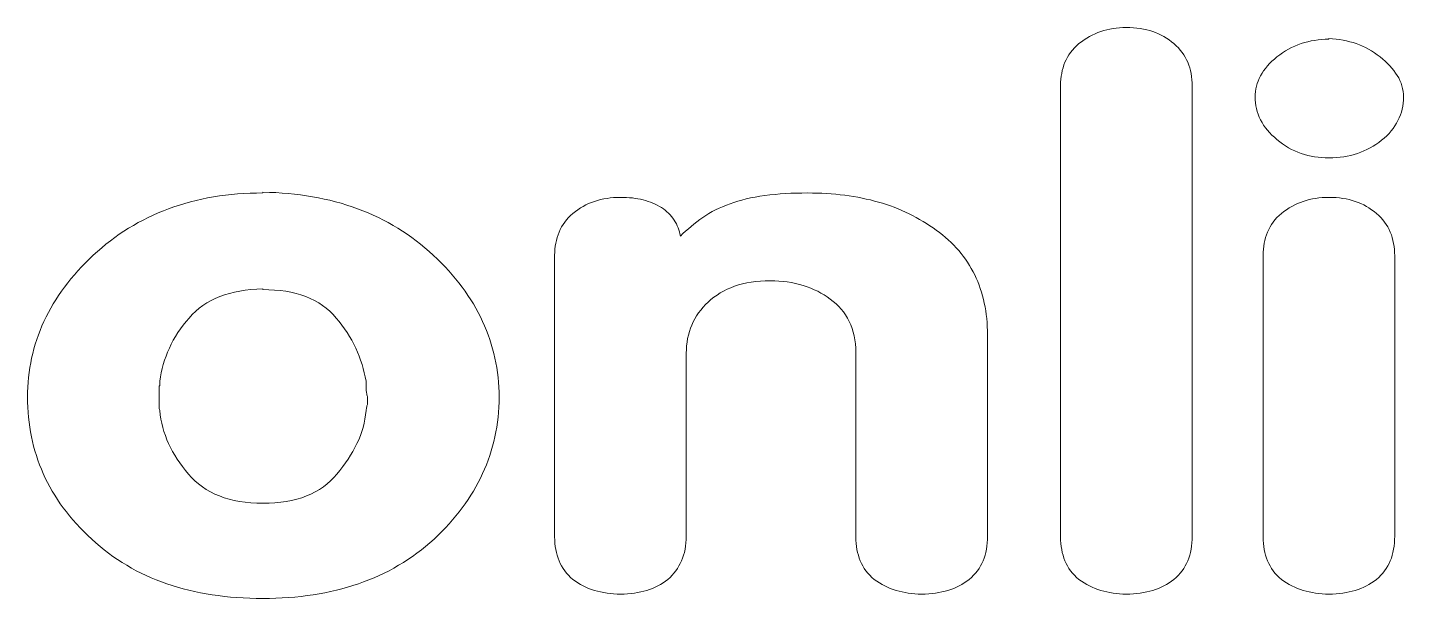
# Model space of a CAD drawing. Header units: millimetres. Extents: x -847 to 848, y -600 to 600.
# Drawn here: x 495.4 to 572.3, y -146.4 to -114.5 of the extents above; entities that cross this region are included whole.
import ezdxf

# ---------------------------------------------------------------- set-up
doc = ezdxf.new("R2010")
doc.units = ezdxf.units.MM
doc.header["$MEASUREMENT"] = 0

msp = doc.modelspace()

# ---------------------------------------------------------------- linework, layer by layer
at = {"color": 250, "lineweight": 5}
for points, knots in [([(553.1011, -142.9271), (553.1011, -142.9271), (553.1011, -117.7561), (553.1011, -117.7561), (553.1011, -117.7561), (553.1011, -117.2929), (553.1828, -116.8639), (553.3463, -116.4689), (553.3463, -116.4689), (553.5097, -116.0739), (553.7685, -115.7266), (554.1226, -115.4269), (554.1226, -115.4269), (554.504, -115.1273), (554.9126, -114.9025), (555.3485, -114.7527), (555.3485, -114.7527), (555.7844, -114.6029), (556.2611, -114.5279), (556.7787, -114.5279), (556.7787, -114.5279), (557.3235, -114.5279), (557.8138, -114.6029), (558.2497, -114.7527), (558.2497, -114.7527), (558.6856, -114.9025), (559.0806, -115.1273), (559.4347, -115.4269), (559.4347, -115.4269), (559.7888, -115.7266), (560.0476, -116.0739), (560.2111, -116.4689), (560.2111, -116.4689), (560.3745, -116.8639), (560.4563, -117.3066), (560.4563, -117.7969), (560.4563, -117.7969), (560.4563, -117.7969), (560.4563, -142.9271), (560.4563, -142.9271), (560.4563, -142.9271), (560.4563, -143.4447), (560.3745, -143.901), (560.2111, -144.296), (560.2111, -144.296), (560.0476, -144.691), (559.7888, -145.0383), (559.4347, -145.338), (559.4347, -145.338), (559.0806, -145.6104), (558.6856, -145.8147), (558.2497, -145.9509), (558.2497, -145.9509), (557.8138, -146.0871), (557.3235, -146.1552), (556.7787, -146.1552), (556.7787, -146.1552), (556.2611, -146.1552), (555.7844, -146.0871), (555.3485, -145.9509), (555.3485, -145.9509), (554.9126, -145.8147), (554.504, -145.6104), (554.1226, -145.338), (554.1226, -145.338), (553.7685, -145.0383), (553.5097, -144.691), (553.3463, -144.296), (553.3463, -144.296), (553.1828, -143.901), (553.1011, -143.4583), (553.1011, -142.968), (553.1011, -142.968), (553.1011, -142.968), (553.1011, -142.9271), (553.1011, -142.9271)], [0, 0, 0, 0, 0.0526316, 0.0526316, 0.0526316, 0.0526316, 0.1052632, 0.1052632, 0.1052632, 0.1052632, 0.1578947, 0.1578947, 0.1578947, 0.1578947, 0.2105263, 0.2105263, 0.2105263, 0.2105263, 0.2631579, 0.2631579, 0.2631579, 0.2631579, 0.3157895, 0.3157895, 0.3157895, 0.3157895, 0.3684211, 0.3684211, 0.3684211, 0.3684211, 0.4210526, 0.4210526, 0.4210526, 0.4210526, 0.4736842, 0.4736842, 0.4736842, 0.4736842, 0.5263158, 0.5263158, 0.5263158, 0.5263158, 0.5789474, 0.5789474, 0.5789474, 0.5789474, 0.6315789, 0.6315789, 0.6315789, 0.6315789, 0.6842105, 0.6842105, 0.6842105, 0.6842105, 0.7368421, 0.7368421, 0.7368421, 0.7368421, 0.7894737, 0.7894737, 0.7894737, 0.7894737, 0.8421053, 0.8421053, 0.8421053, 0.8421053, 0.8947368, 0.8947368, 0.8947368, 0.8947368, 0.9473684, 0.9473684, 0.9473684, 0.9473684, 1, 1, 1, 1]), ([(568.0975, -115.1409), (568.6423, -115.1681), (569.1531, -115.2635), (569.6298, -115.4269), (569.6298, -115.4269), (570.1065, -115.5904), (570.5492, -115.8355), (570.9578, -116.1624), (570.9578, -116.1624), (571.3664, -116.4893), (571.6865, -116.8367), (571.9181, -117.2044), (571.9181, -117.2044), (572.1496, -117.5722), (572.2654, -117.974), (572.2654, -118.4098), (572.2654, -118.4098), (572.2654, -118.8729), (572.1632, -119.3088), (571.9589, -119.7174), (571.9589, -119.7174), (571.7546, -120.1261), (571.4482, -120.4938), (571.0395, -120.8207), (571.0395, -120.8207), (570.6309, -121.1476), (570.1814, -121.3928), (569.6911, -121.5562), (569.6911, -121.5562), (569.2007, -121.7197), (568.6695, -121.8014), (568.0975, -121.8014), (568.0975, -121.8014), (567.5526, -121.8014), (567.0351, -121.7197), (566.5447, -121.5562), (566.5447, -121.5562), (566.0544, -121.3928), (565.6049, -121.134), (565.1963, -120.7798), (565.1963, -120.7798), (564.7876, -120.453), (564.4812, -120.0852), (564.2769, -119.6766), (564.2769, -119.6766), (564.0726, -119.2679), (563.9704, -118.8457), (563.9704, -118.4098), (563.9704, -118.4098), (563.9704, -118.0012), (564.0726, -117.6062), (564.2769, -117.2248), (564.2769, -117.2248), (564.4812, -116.8435), (564.7876, -116.4893), (565.1963, -116.1624), (565.1963, -116.1624), (565.6049, -115.8355), (566.0544, -115.5904), (566.5447, -115.4269), (566.5447, -115.4269), (567.0351, -115.2635), (567.5526, -115.1817), (568.0975, -115.1817), (568.0975, -115.1817), (568.0975, -115.1817), (568.0975, -115.1409), (568.0975, -115.1409)], [0, 0, 0, 0, 0.0588235, 0.0588235, 0.0588235, 0.0588235, 0.1176471, 0.1176471, 0.1176471, 0.1176471, 0.1764706, 0.1764706, 0.1764706, 0.1764706, 0.2352941, 0.2352941, 0.2352941, 0.2352941, 0.2941176, 0.2941176, 0.2941176, 0.2941176, 0.3529412, 0.3529412, 0.3529412, 0.3529412, 0.4117647, 0.4117647, 0.4117647, 0.4117647, 0.4705882, 0.4705882, 0.4705882, 0.4705882, 0.5294118, 0.5294118, 0.5294118, 0.5294118, 0.5882353, 0.5882353, 0.5882353, 0.5882353, 0.6470588, 0.6470588, 0.6470588, 0.6470588, 0.7058824, 0.7058824, 0.7058824, 0.7058824, 0.7647059, 0.7647059, 0.7647059, 0.7647059, 0.8235294, 0.8235294, 0.8235294, 0.8235294, 0.8823529, 0.8823529, 0.8823529, 0.8823529, 0.9411765, 0.9411765, 0.9411765, 0.9411765, 1, 1, 1, 1]), ([(508.5204, -123.7219), (510.4546, -123.7492), (512.2185, -124.0556), (513.8121, -124.6413), (513.8121, -124.6413), (515.4057, -125.227), (516.8155, -126.0919), (518.0413, -127.2361), (518.0413, -127.2361), (519.2672, -128.3802), (520.1866, -129.6129), (520.7995, -130.9341), (520.7995, -130.9341), (521.4124, -132.2553), (521.7189, -133.665), (521.7189, -135.1633), (521.7189, -135.1633), (521.7189, -136.6888), (521.4124, -138.1122), (520.7995, -139.4334), (520.7995, -139.4334), (520.1866, -140.7546), (519.2808, -141.9737), (518.0822, -143.0906), (518.0822, -143.0906), (516.8563, -144.2075), (515.4466, -145.0383), (513.853, -145.5831), (513.853, -145.5831), (512.2593, -146.128), (510.4818, -146.4004), (508.5204, -146.4004), (508.5204, -146.4004), (506.5318, -146.4004), (504.7407, -146.128), (503.1471, -145.5831), (503.1471, -145.5831), (501.5535, -145.0383), (500.1573, -144.2075), (498.9587, -143.0906), (498.9587, -143.0906), (497.7329, -141.9737), (496.8271, -140.7546), (496.2414, -139.4334), (496.2414, -139.4334), (495.6557, -138.1122), (495.3629, -136.6888), (495.3629, -135.1633), (495.3629, -135.1633), (495.3629, -133.665), (495.6693, -132.2553), (496.2822, -130.9341), (496.2822, -130.9341), (496.8952, -129.6129), (497.8146, -128.3802), (499.0404, -127.2361), (499.0404, -127.2361), (500.2663, -126.0919), (501.6692, -125.227), (503.2492, -124.6413), (503.2492, -124.6413), (504.8292, -124.0556), (506.5863, -123.7628), (508.5204, -123.7628), (508.5204, -123.7628), (508.5204, -123.7628), (508.5204, -123.7219), (508.5204, -123.7219)], [0, 0, 0, 0, 0.0588235, 0.0588235, 0.0588235, 0.0588235, 0.1176471, 0.1176471, 0.1176471, 0.1176471, 0.1764706, 0.1764706, 0.1764706, 0.1764706, 0.2352941, 0.2352941, 0.2352941, 0.2352941, 0.2941176, 0.2941176, 0.2941176, 0.2941176, 0.3529412, 0.3529412, 0.3529412, 0.3529412, 0.4117647, 0.4117647, 0.4117647, 0.4117647, 0.4705882, 0.4705882, 0.4705882, 0.4705882, 0.5294118, 0.5294118, 0.5294118, 0.5294118, 0.5882353, 0.5882353, 0.5882353, 0.5882353, 0.6470588, 0.6470588, 0.6470588, 0.6470588, 0.7058824, 0.7058824, 0.7058824, 0.7058824, 0.7647059, 0.7647059, 0.7647059, 0.7647059, 0.8235294, 0.8235294, 0.8235294, 0.8235294, 0.8823529, 0.8823529, 0.8823529, 0.8823529, 0.9411765, 0.9411765, 0.9411765, 0.9411765, 1, 1, 1, 1]), ([(524.8245, -142.9271), (524.8245, -142.9271), (524.8245, -127.2361), (524.8245, -127.2361), (524.8245, -127.2361), (524.8245, -126.773), (524.9062, -126.3439), (525.0696, -125.9489), (525.0696, -125.9489), (525.2331, -125.5539), (525.4919, -125.2066), (525.846, -124.9069), (525.846, -124.9069), (526.2002, -124.6073), (526.602, -124.3825), (527.0515, -124.2327), (527.0515, -124.2327), (527.5009, -124.0829), (527.9845, -124.008), (528.5021, -124.008), (528.5021, -124.008), (528.9652, -124.008), (529.3874, -124.0556), (529.7688, -124.151), (529.7688, -124.151), (530.1502, -124.2463), (530.4907, -124.3893), (530.7903, -124.58), (530.7903, -124.58), (531.09, -124.7707), (531.3284, -125.0023), (531.5054, -125.2747), (531.5054, -125.2747), (531.6825, -125.5471), (531.7983, -125.8467), (531.8527, -126.1736), (531.8527, -126.1736), (532.2341, -125.7923), (532.6496, -125.4449), (533.099, -125.1317), (533.099, -125.1317), (533.5485, -124.8184), (534.0593, -124.5664), (534.6314, -124.3757), (534.6314, -124.3757), (535.1762, -124.1578), (535.8232, -124.0011), (536.5723, -123.9058), (536.5723, -123.9058), (537.3215, -123.8105), (538.1183, -123.7628), (538.9628, -123.7628), (538.9628, -123.7628), (540.4065, -123.7628), (541.7278, -123.933), (542.9264, -124.2736), (542.9264, -124.2736), (544.125, -124.6141), (545.201, -125.1385), (546.1545, -125.8467), (546.1545, -125.8467), (547.1079, -126.5278), (547.823, -127.3586), (548.2997, -128.3393), (548.2997, -128.3393), (548.7765, -129.32), (549.0148, -130.4369), (549.0148, -131.69), (549.0148, -131.69), (549.0148, -131.69), (549.0148, -142.9271), (549.0148, -142.9271), (549.0148, -142.9271), (549.0148, -143.4447), (548.9331, -143.901), (548.7697, -144.296), (548.7697, -144.296), (548.6062, -144.691), (548.3474, -145.0383), (547.9933, -145.338), (547.9933, -145.338), (547.6391, -145.6104), (547.2441, -145.8147), (546.8083, -145.9509), (546.8083, -145.9509), (546.3724, -146.0871), (545.8821, -146.1552), (545.3372, -146.1552), (545.3372, -146.1552), (544.8197, -146.1552), (544.3429, -146.0871), (543.9071, -145.9509), (543.9071, -145.9509), (543.4712, -145.8147), (543.0626, -145.6104), (542.6812, -145.338), (542.6812, -145.338), (542.3271, -145.0383), (542.0683, -144.691), (541.9048, -144.296), (541.9048, -144.296), (541.7414, -143.901), (541.6597, -143.4583), (541.6597, -142.968), (541.6597, -142.968), (541.6597, -142.968), (541.6597, -132.6707), (541.6597, -132.6707), (541.6597, -132.6707), (541.6597, -132.0169), (541.5371, -131.438), (541.2919, -130.9341), (541.2919, -130.9341), (541.0467, -130.4301), (540.6926, -130.0147), (540.2295, -129.6878), (540.2295, -129.6878), (539.7936, -129.3609), (539.2897, -129.1089), (538.7176, -128.9318), (538.7176, -128.9318), (538.1455, -128.7548), (537.5326, -128.6662), (536.8788, -128.6662), (536.8788, -128.6662), (536.116, -128.6662), (535.4486, -128.7684), (534.8765, -128.9727), (534.8765, -128.9727), (534.3045, -129.177), (533.8141, -129.4699), (533.4055, -129.8512), (533.4055, -129.8512), (532.9969, -130.2326), (532.6904, -130.6617), (532.4861, -131.1384), (532.4861, -131.1384), (532.2818, -131.6151), (532.1796, -132.1395), (532.1796, -132.7116), (532.1796, -132.7116), (532.1796, -132.7116), (532.1796, -142.9271), (532.1796, -142.9271), (532.1796, -142.9271), (532.1796, -143.4447), (532.0911, -143.901), (531.914, -144.296), (531.914, -144.296), (531.737, -144.691), (531.485, -145.0383), (531.1581, -145.338), (531.1581, -145.338), (530.804, -145.6104), (530.409, -145.8147), (529.9731, -145.9509), (529.9731, -145.9509), (529.5372, -146.0871), (529.0469, -146.1552), (528.5021, -146.1552), (528.5021, -146.1552), (527.9845, -146.1552), (527.5009, -146.0871), (527.0515, -145.9509), (527.0515, -145.9509), (526.602, -145.8147), (526.2002, -145.6104), (525.846, -145.338), (525.846, -145.338), (525.4919, -145.0383), (525.2331, -144.691), (525.0696, -144.296), (525.0696, -144.296), (524.9062, -143.901), (524.8245, -143.4583), (524.8245, -142.968), (524.8245, -142.968), (524.8245, -142.968), (524.8245, -142.9271), (524.8245, -142.9271)], [0, 0, 0, 0, 0.0222222, 0.0222222, 0.0222222, 0.0222222, 0.0444444, 0.0444444, 0.0444444, 0.0444444, 0.0666667, 0.0666667, 0.0666667, 0.0666667, 0.0888889, 0.0888889, 0.0888889, 0.0888889, 0.1111111, 0.1111111, 0.1111111, 0.1111111, 0.1333333, 0.1333333, 0.1333333, 0.1333333, 0.1555556, 0.1555556, 0.1555556, 0.1555556, 0.1777778, 0.1777778, 0.1777778, 0.1777778, 0.2, 0.2, 0.2, 0.2, 0.2222222, 0.2222222, 0.2222222, 0.2222222, 0.2444444, 0.2444444, 0.2444444, 0.2444444, 0.2666667, 0.2666667, 0.2666667, 0.2666667, 0.2888889, 0.2888889, 0.2888889, 0.2888889, 0.3111111, 0.3111111, 0.3111111, 0.3111111, 0.3333333, 0.3333333, 0.3333333, 0.3333333, 0.3555556, 0.3555556, 0.3555556, 0.3555556, 0.3777778, 0.3777778, 0.3777778, 0.3777778, 0.4, 0.4, 0.4, 0.4, 0.4222222, 0.4222222, 0.4222222, 0.4222222, 0.4444444, 0.4444444, 0.4444444, 0.4444444, 0.4666667, 0.4666667, 0.4666667, 0.4666667, 0.4888889, 0.4888889, 0.4888889, 0.4888889, 0.5111111, 0.5111111, 0.5111111, 0.5111111, 0.5333333, 0.5333333, 0.5333333, 0.5333333, 0.5555556, 0.5555556, 0.5555556, 0.5555556, 0.5777778, 0.5777778, 0.5777778, 0.5777778, 0.6, 0.6, 0.6, 0.6, 0.6222222, 0.6222222, 0.6222222, 0.6222222, 0.6444444, 0.6444444, 0.6444444, 0.6444444, 0.6666667, 0.6666667, 0.6666667, 0.6666667, 0.6888889, 0.6888889, 0.6888889, 0.6888889, 0.7111111, 0.7111111, 0.7111111, 0.7111111, 0.7333333, 0.7333333, 0.7333333, 0.7333333, 0.7555556, 0.7555556, 0.7555556, 0.7555556, 0.7777778, 0.7777778, 0.7777778, 0.7777778, 0.8, 0.8, 0.8, 0.8, 0.8222222, 0.8222222, 0.8222222, 0.8222222, 0.8444444, 0.8444444, 0.8444444, 0.8444444, 0.8666667, 0.8666667, 0.8666667, 0.8666667, 0.8888889, 0.8888889, 0.8888889, 0.8888889, 0.9111111, 0.9111111, 0.9111111, 0.9111111, 0.9333333, 0.9333333, 0.9333333, 0.9333333, 0.9555556, 0.9555556, 0.9555556, 0.9555556, 0.9777778, 0.9777778, 0.9777778, 0.9777778, 1, 1, 1, 1]), ([(564.4199, -142.9271), (564.4199, -142.9271), (564.4199, -127.2361), (564.4199, -127.2361), (564.4199, -127.2361), (564.4199, -126.773), (564.5016, -126.3439), (564.6651, -125.9489), (564.6651, -125.9489), (564.8285, -125.5539), (565.0873, -125.2066), (565.4414, -124.9069), (565.4414, -124.9069), (565.8228, -124.6073), (566.2314, -124.3825), (566.6673, -124.2327), (566.6673, -124.2327), (567.1032, -124.0829), (567.5799, -124.008), (568.0975, -124.008), (568.0975, -124.008), (568.6423, -124.008), (569.1326, -124.0829), (569.5685, -124.2327), (569.5685, -124.2327), (570.0044, -124.3825), (570.3994, -124.6073), (570.7535, -124.9069), (570.7535, -124.9069), (571.1076, -125.2066), (571.3664, -125.5539), (571.5299, -125.9489), (571.5299, -125.9489), (571.6933, -126.3439), (571.7751, -126.7866), (571.7751, -127.2769), (571.7751, -127.2769), (571.7751, -127.2769), (571.7751, -142.9271), (571.7751, -142.9271), (571.7751, -142.9271), (571.7751, -143.4447), (571.6933, -143.901), (571.5299, -144.296), (571.5299, -144.296), (571.3664, -144.691), (571.1076, -145.0383), (570.7535, -145.338), (570.7535, -145.338), (570.3994, -145.6104), (570.0044, -145.8147), (569.5685, -145.9509), (569.5685, -145.9509), (569.1326, -146.0871), (568.6423, -146.1552), (568.0975, -146.1552), (568.0975, -146.1552), (567.5799, -146.1552), (567.1032, -146.0871), (566.6673, -145.9509), (566.6673, -145.9509), (566.2314, -145.8147), (565.8228, -145.6104), (565.4414, -145.338), (565.4414, -145.338), (565.0873, -145.0383), (564.8285, -144.691), (564.6651, -144.296), (564.6651, -144.296), (564.5016, -143.901), (564.4199, -143.4583), (564.4199, -142.968), (564.4199, -142.968), (564.4199, -142.968), (564.4199, -142.9271), (564.4199, -142.9271)], [0, 0, 0, 0, 0.0526316, 0.0526316, 0.0526316, 0.0526316, 0.1052632, 0.1052632, 0.1052632, 0.1052632, 0.1578947, 0.1578947, 0.1578947, 0.1578947, 0.2105263, 0.2105263, 0.2105263, 0.2105263, 0.2631579, 0.2631579, 0.2631579, 0.2631579, 0.3157895, 0.3157895, 0.3157895, 0.3157895, 0.3684211, 0.3684211, 0.3684211, 0.3684211, 0.4210526, 0.4210526, 0.4210526, 0.4210526, 0.4736842, 0.4736842, 0.4736842, 0.4736842, 0.5263158, 0.5263158, 0.5263158, 0.5263158, 0.5789474, 0.5789474, 0.5789474, 0.5789474, 0.6315789, 0.6315789, 0.6315789, 0.6315789, 0.6842105, 0.6842105, 0.6842105, 0.6842105, 0.7368421, 0.7368421, 0.7368421, 0.7368421, 0.7894737, 0.7894737, 0.7894737, 0.7894737, 0.8421053, 0.8421053, 0.8421053, 0.8421053, 0.8947368, 0.8947368, 0.8947368, 0.8947368, 0.9473684, 0.9473684, 0.9473684, 0.9473684, 1, 1, 1, 1]), ([(508.5204, -129.1157), (507.5942, -129.143), (506.7906, -129.286), (506.1096, -129.5448), (506.1096, -129.5448), (505.4285, -129.8036), (504.8565, -130.2054), (504.3934, -130.7502), (504.3934, -130.7502), (503.9303, -131.2678), (503.5625, -131.8262), (503.2901, -132.4255), (503.2901, -132.4255), (503.0177, -133.0249), (502.8406, -133.6378), (502.7589, -134.2643), (502.7589, -134.2643), (502.7589, -134.2916), (502.7589, -134.3256), (502.7589, -134.3665), (502.7589, -134.3665), (502.7589, -134.4074), (502.7589, -134.455), (502.7589, -134.5095), (502.7589, -134.5095), (502.7317, -134.5368), (502.718, -134.5708), (502.718, -134.6117), (502.718, -134.6117), (502.718, -134.6525), (502.718, -134.7002), (502.718, -134.7547), (502.718, -134.7547), (502.718, -134.8364), (502.718, -134.9113), (502.718, -134.9794), (502.718, -134.9794), (502.718, -135.0475), (502.718, -135.1088), (502.718, -135.1633), (502.718, -135.1633), (502.718, -135.2178), (502.718, -135.2791), (502.718, -135.3472), (502.718, -135.3472), (502.718, -135.4153), (502.718, -135.4766), (502.718, -135.5311), (502.718, -135.5311), (502.718, -135.5855), (502.718, -135.6468), (502.718, -135.7149), (502.718, -135.7149), (502.718, -135.783), (502.7317, -135.8443), (502.7589, -135.8988), (502.7589, -135.8988), (502.8134, -136.5526), (502.9768, -137.1724), (503.2492, -137.758), (503.2492, -137.758), (503.5217, -138.3437), (503.8894, -138.909), (504.3525, -139.4538), (504.3525, -139.4538), (504.8156, -139.9987), (505.3945, -140.4073), (506.0892, -140.6797), (506.0892, -140.6797), (506.7838, -140.9521), (507.5942, -141.0883), (508.5204, -141.0883), (508.5204, -141.0883), (509.4467, -141.0883), (510.2571, -140.9521), (510.9517, -140.6797), (510.9517, -140.6797), (511.6464, -140.4073), (512.2117, -139.9987), (512.6475, -139.4538), (512.6475, -139.4538), (513.1106, -138.909), (513.4852, -138.3437), (513.7712, -137.758), (513.7712, -137.758), (514.0573, -137.1724), (514.2275, -136.5526), (514.282, -135.8988), (514.282, -135.8988), (514.282, -135.8716), (514.2888, -135.8443), (514.3024, -135.8171), (514.3024, -135.8171), (514.3161, -135.7899), (514.3229, -135.749), (514.3229, -135.6945), (514.3229, -135.6945), (514.3229, -135.6673), (514.3297, -135.64), (514.3433, -135.6128), (514.3433, -135.6128), (514.3569, -135.5855), (514.3637, -135.5583), (514.3637, -135.5311), (514.3637, -135.5311), (514.3637, -135.4766), (514.3637, -135.4153), (514.3637, -135.3472), (514.3637, -135.3472), (514.3637, -135.2791), (514.3637, -135.2178), (514.3637, -135.1633), (514.3637, -135.1633), (514.3637, -135.1361), (514.3569, -135.1088), (514.3433, -135.0816), (514.3433, -135.0816), (514.3297, -135.0543), (514.3229, -135.0135), (514.3229, -134.959), (514.3229, -134.959), (514.3229, -134.9318), (514.3161, -134.8977), (514.3024, -134.8568), (514.3024, -134.8568), (514.2888, -134.816), (514.282, -134.7819), (514.282, -134.7547), (514.282, -134.7547), (514.282, -134.673), (514.282, -134.5912), (514.282, -134.5095), (514.282, -134.5095), (514.282, -134.4278), (514.282, -134.3461), (514.282, -134.2643), (514.282, -134.2643), (514.173, -133.6378), (513.9823, -133.0249), (513.7099, -132.4255), (513.7099, -132.4255), (513.4375, -131.8262), (513.0698, -131.2678), (512.6067, -130.7502), (512.6067, -130.7502), (512.1708, -130.2054), (511.6055, -129.8036), (510.9109, -129.5448), (510.9109, -129.5448), (510.2162, -129.286), (509.4194, -129.1566), (508.5204, -129.1566), (508.5204, -129.1566), (508.5204, -129.1566), (508.5204, -129.1157), (508.5204, -129.1157)], [0, 0, 0, 0, 0.025641, 0.025641, 0.025641, 0.025641, 0.0512821, 0.0512821, 0.0512821, 0.0512821, 0.0769231, 0.0769231, 0.0769231, 0.0769231, 0.1025641, 0.1025641, 0.1025641, 0.1025641, 0.1282051, 0.1282051, 0.1282051, 0.1282051, 0.1538462, 0.1538462, 0.1538462, 0.1538462, 0.1794872, 0.1794872, 0.1794872, 0.1794872, 0.2051282, 0.2051282, 0.2051282, 0.2051282, 0.2307692, 0.2307692, 0.2307692, 0.2307692, 0.2564103, 0.2564103, 0.2564103, 0.2564103, 0.2820513, 0.2820513, 0.2820513, 0.2820513, 0.3076923, 0.3076923, 0.3076923, 0.3076923, 0.3333333, 0.3333333, 0.3333333, 0.3333333, 0.3589744, 0.3589744, 0.3589744, 0.3589744, 0.3846154, 0.3846154, 0.3846154, 0.3846154, 0.4102564, 0.4102564, 0.4102564, 0.4102564, 0.4358974, 0.4358974, 0.4358974, 0.4358974, 0.4615385, 0.4615385, 0.4615385, 0.4615385, 0.4871795, 0.4871795, 0.4871795, 0.4871795, 0.5128205, 0.5128205, 0.5128205, 0.5128205, 0.5384615, 0.5384615, 0.5384615, 0.5384615, 0.5641026, 0.5641026, 0.5641026, 0.5641026, 0.5897436, 0.5897436, 0.5897436, 0.5897436, 0.6153846, 0.6153846, 0.6153846, 0.6153846, 0.6410256, 0.6410256, 0.6410256, 0.6410256, 0.6666667, 0.6666667, 0.6666667, 0.6666667, 0.6923077, 0.6923077, 0.6923077, 0.6923077, 0.7179487, 0.7179487, 0.7179487, 0.7179487, 0.7435897, 0.7435897, 0.7435897, 0.7435897, 0.7692308, 0.7692308, 0.7692308, 0.7692308, 0.7948718, 0.7948718, 0.7948718, 0.7948718, 0.8205128, 0.8205128, 0.8205128, 0.8205128, 0.8461538, 0.8461538, 0.8461538, 0.8461538, 0.8717949, 0.8717949, 0.8717949, 0.8717949, 0.8974359, 0.8974359, 0.8974359, 0.8974359, 0.9230769, 0.9230769, 0.9230769, 0.9230769, 0.9487179, 0.9487179, 0.9487179, 0.9487179, 0.974359, 0.974359, 0.974359, 0.974359, 1, 1, 1, 1])]:
    msp.add_open_spline(points, degree=3, knots=knots, dxfattribs=at)

doc.saveas('drawing.dxf')
